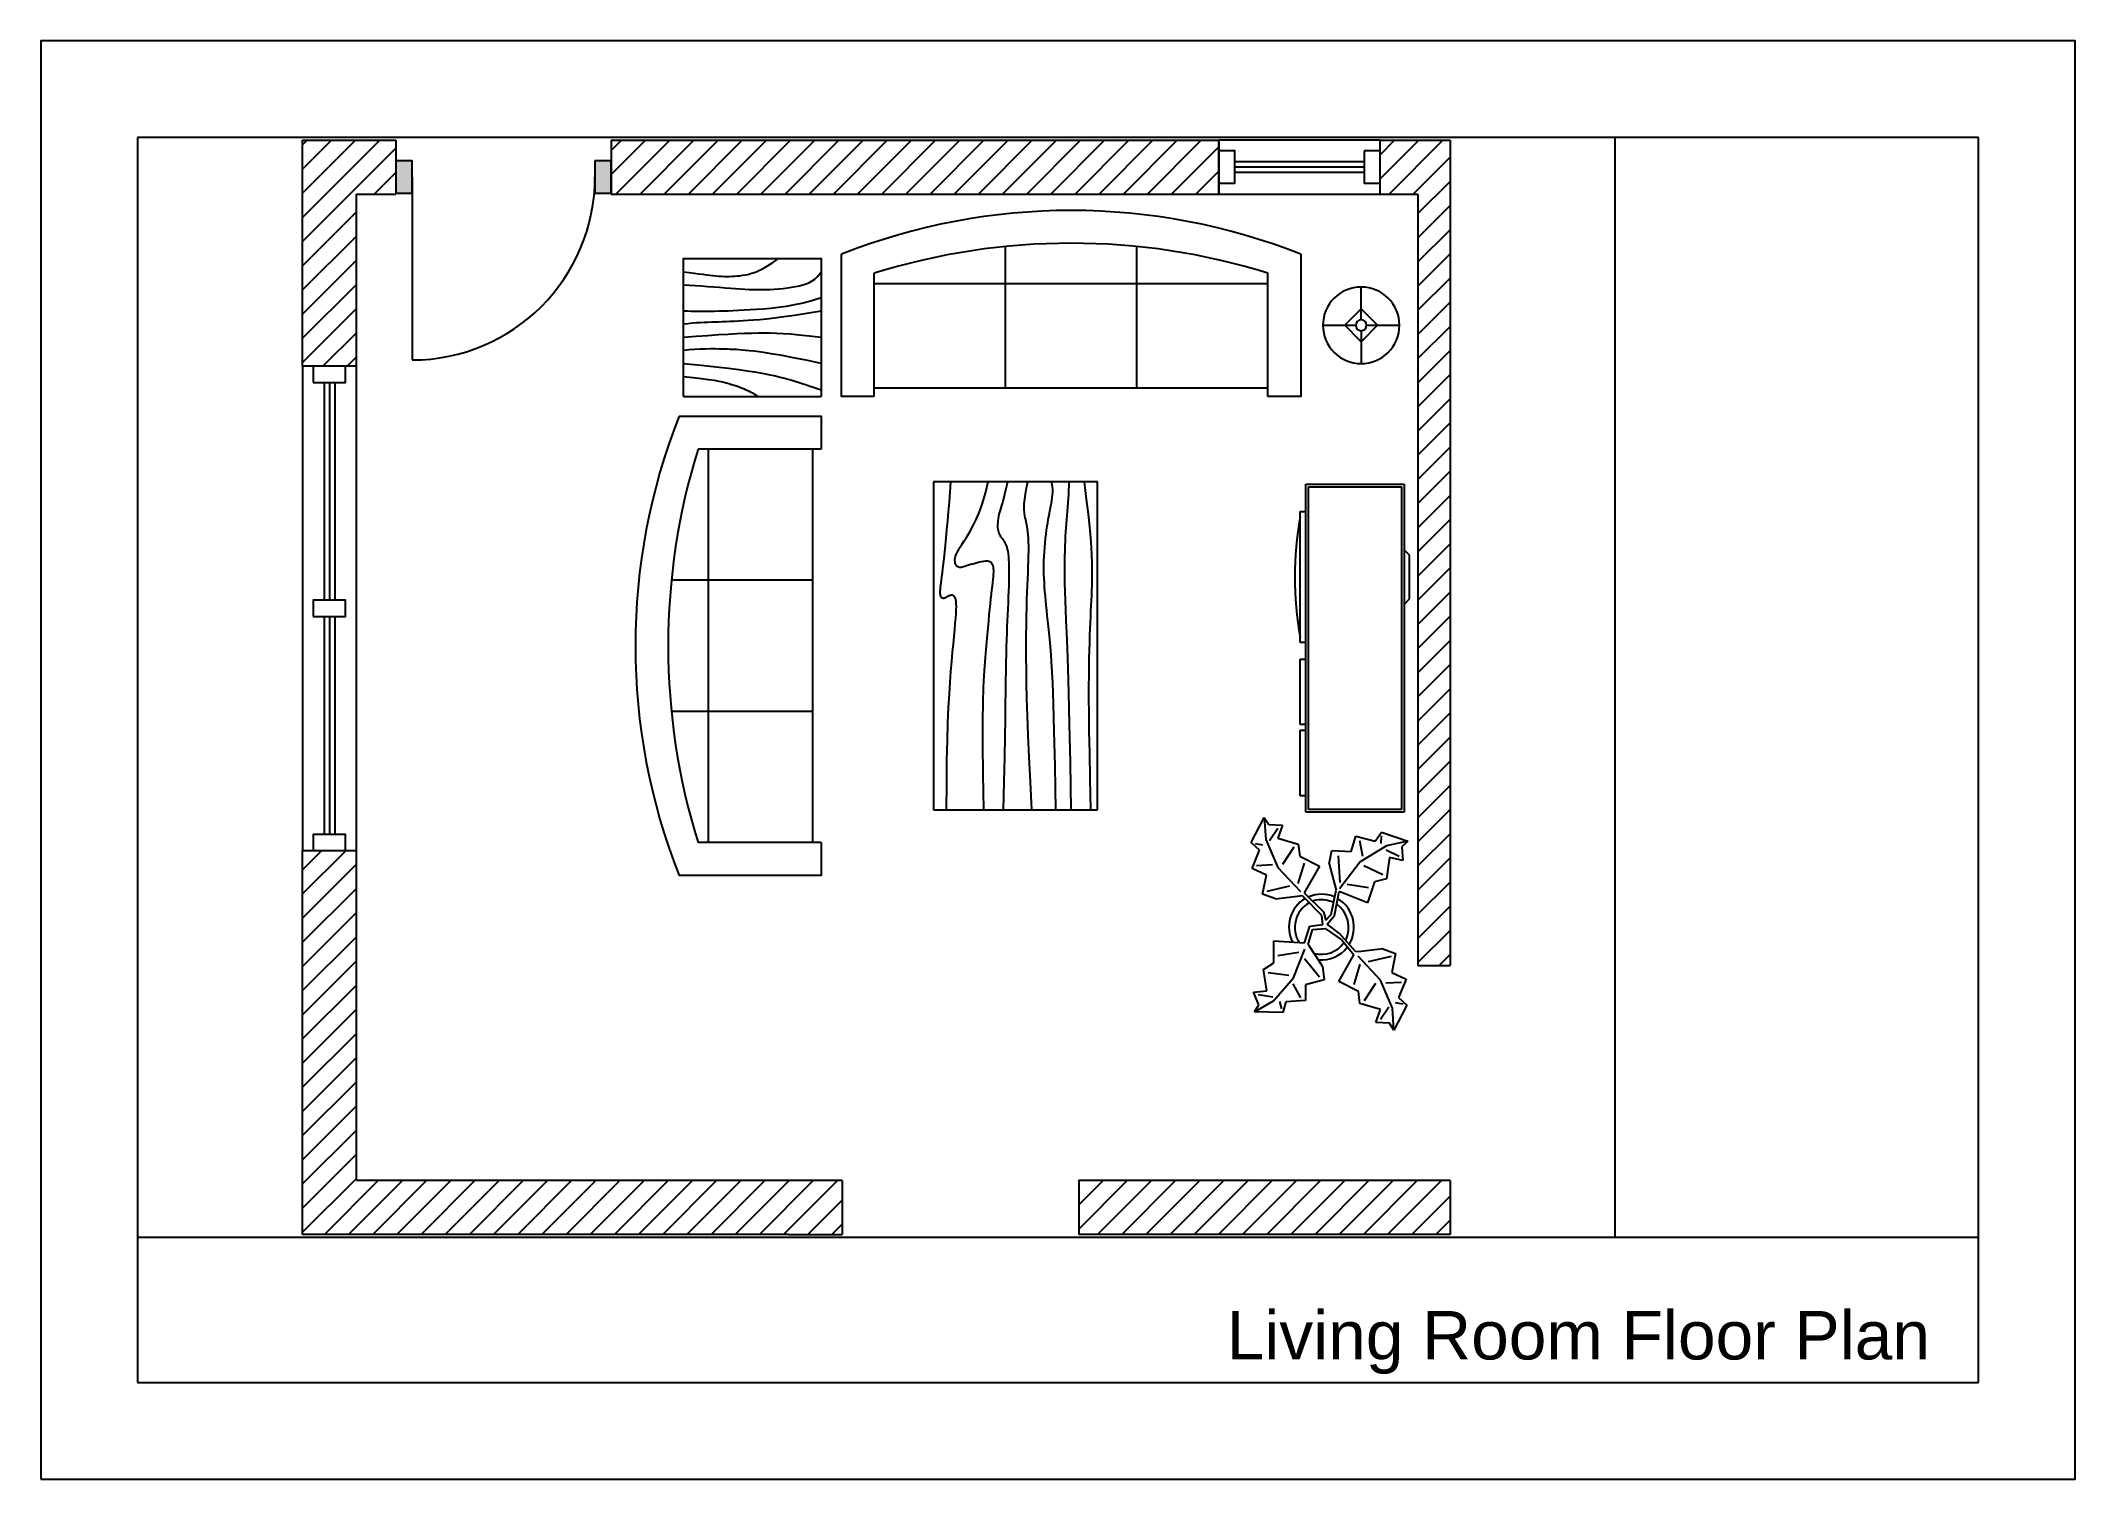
# Paper-space layout 'Furniture' of a CAD drawing. Header units: millimetres. Extents: x 0 to 420, y 0 to 297.
# The model-space entities are those that its viewports show. They can reach past a viewport. Long polylines and large blocks are cut down to what shows.
import ezdxf
from ezdxf.enums import TextEntityAlignment as Align

# ---------------------------------------------------------------- set-up
doc = ezdxf.new("R2010")
doc.units = ezdxf.units.MM
for name, color, linetype in [('DOORS', 130, 'Continuous'), ('FURNITURE', 35, 'Continuous'), ('HATCH', 10, 'Continuous'), ('TITLEBLOCK', 20, 'Continuous'), ('VIEWPORTS', 5, 'Continuous'), ('WALLS', 3, 'Continuous'), ('WINDOWS', 50, 'Continuous')]:
    doc.layers.add(name, color=color, linetype=linetype)
doc.styles.get("Standard").update_dxf_attribs({"font": 'arial.ttf'})

# ---------------------------------------------------------------- blocks, each defined once
blk = doc.blocks.new('Sofa - Roundback 7 ft.')
at = {"linetype": 'Continuous'}
for p, q in [((-12.00002, -32.4421), (-12.00003, -6.5971)), ((11.99997, -32.4421), (11.99998, -6.5971)), ((-36.000027, -34), (-36.000027, -11.4696)), ((-35.999844, -13.3819), (35.9998, -13.3819)), ((35.99998, -34), (35.99998, -11.4696)), ((-36.000027, -32.4421), (35.99998, -32.4421))]:
    blk.add_line(p, q, dxfattribs=at)
for points in [[(-36.000027, -34), (-42.000027, -34), (-42.000027, -8)], [(41.99998, -8), (41.99998, -34), (35.99998, -34)]]:
    blk.add_lwpolyline(points, dxfattribs=at)
for centre, radius, start, end in [((0, -114.25), 114.25, 68.43141, 111.5686), ((-0.00001, -127.1968), 121.1968, 72.72033, 107.2797)]:
    blk.add_arc(centre, radius, start, end, dxfattribs=at)
blk = doc.blocks.new('Entertainment Center')
at = {"linetype": 'Continuous'}
for p, q in [((-4, 0), (-5, -1)), ((4, 0), (-4, 0)), ((5, -1), (4, 0)), ((-17, -19), (-17, -1)), ((-17, -1), (43, -1)), ((-16.5, -18.5), (-16.5, -1.5)), ((-16.5, -1.5), (42.5, -1.5)), ((42.5, -1.5), (42.5, -18.5)), ((43, -1), (43, -19)), ((42.5, -18.5), (-16.5, -18.5)), ((43, -19), (-17, -19)), ((-12, -20), (-12, -19)), ((12, -20), (-12, -20)), ((12, -19), (12, -20)), ((15, -20), (15, -19)), ((27, -20), (15, -20)), ((27, -19), (27, -20)), ((28, -20), (28, -19)), ((40, -20), (28, -20)), ((40, -19), (40, -20))]:
    blk.add_line(p, q, dxfattribs=at)
blk.add_arc((0, 40), 61, 259.6111, 280.3889, dxfattribs=at)
blk = doc.blocks.new('Plant - Rubber or Philodendron')
at = {"linetype": 'Continuous'}
for p, q in [((-16.2005, 11.4774), (-13.9899, 8.1064)), ((-16.2005, 11.4774), (-14.8639, 10.7964)), ((-16.0159, 6.3329), (-16.2005, 11.4774)), ((-14.8639, 10.7964), (-12.6195, 11.8975)), ((-12.6195, 11.8975), (-12.1909, 9.4345)), ((4.6914, 8.8812), (5.3859, 11.2828)), ((5.3859, 11.2828), (8.8871, 10.7908)), ((8.8871, 10.7908), (9.9809, 13.4933)), ((9.9809, 13.4933), (13.3837, 12.301)), ((15.3859, 11.3055), (10.3916, 8.7942)), ((10.5828, 12.6946), (10.8893, 9.7953)), ((13.3837, 12.301), (14.68, 13.9039)), ((14.5816, 13.2037), (14.3848, 11.8033)), ((14.68, 13.9039), (19.3848, 11.8146)), ((19.3848, 11.8146), (15.3859, 11.3055)), ((19.3848, 11.8146), (18.1868, 10.9119)), ((-13.9899, 8.1064), (-9.5434, 4.7185)), ((-13.3174, 8.325), (-13.0735, 11.0065)), ((-12.1909, 9.4345), (-8.3829, 10.3)), ((-8.8369, 9.409), (-9.0894, 5.6095)), ((-8.3829, 10.3), (-7.0549, 8.501)), ((-7.0549, 8.501), (-3.0284, 8.6941)), ((-4.8529, 4.012), (-5.7184, 7.82)), ((-3.0284, 8.6941), (-3.0709, 3.1041)), ((4.6914, 8.8812), (5.5014, 4.4831)), ((5.9878, 10.4842), (7.1971, 6.3869)), ((10.3916, 8.7942), (6.2847, 4.4028)), ((14.2977, 6.1031), (10.9934, 7.9956)), ((15.7909, 9.1065), (14.8995, 5.3044)), ((15.2875, 10.6053), (17.5907, 9.2105)), ((18.1925, 8.4119), (15.7909, 9.1065)), ((18.1868, 10.9119), (18.1925, 8.4119)), ((-14.0069, 5.8704), (-16.0159, 6.3329)), ((-15.3434, 6.5514), (-13.9984, 6.9884)), ((-13.5868, 2.2894), (-14.0069, 5.8704)), ((-13.1329, 3.1804), (-10.6614, 4.727)), ((-9.5434, 4.7185), (-4.1917, 2.9888)), ((2.1141, 0.2298), (5.4346, 3.9146)), ((5.4346, 3.9146), (5.5014, 4.4831)), ((7.7005, 4.8881), (11.5025, 3.9967)), ((12.7005, 4.8994), (11.1089, 1.1958)), ((14.8995, 5.3044), (12.7005, 4.8994)), ((-10.6784, 2.491), (-13.5868, 2.2894)), ((-9.5858, -0.8715), (-10.6784, 2.491)), ((-9.1318, 0.0195), (-5.9793, 2.9025)), ((-7.1228, -0.443), (-3.5248, 2.2131)), ((-3.5248, 2.2131), (-3.3011, 2.4355)), ((-3.3011, 2.4355), (-0.5306, 1.7947)), ((-3.0709, 3.1041), (0.0797, 2.3163)), ((-0.5306, 1.7947), (-0.2255, -0.5527)), ((-0.5306, 1.7947), (-0.5306, 1.7947)), ((0.0797, 2.3163), (0.4866, -0.031)), ((0.4866, -0.031), (2.1141, 0.2298)), ((6.1032, 3.6844), (2.8262, -0.031)), ((11.1089, 1.1958), (6.1032, 3.6844)), ((-11.3237, -7.2629), (-9.7321, -3.5593)), ((-9.7321, -3.5593), (-4.7264, -6.0479)), ((-7.1228, -0.443), (-9.5858, -0.8715)), ((-2.019, -3.6148), (-4.7264, -6.0479)), ((-4.0579, -6.2781), (-0.9375, -3.1608)), ((-2.019, -3.6148), (-0.2255, -0.5527)), ((-0.9375, -3.1608), (0.5883, -0.8135)), ((0.5883, -0.8135), (2.2447, -2.0916)), ((2.8262, -0.031), (1.3003, -0.5527)), ((1.3003, -0.5527), (2.4193, -1.4655)), ((2.2447, -2.0916), (6.7108, -2.6626)), ((2.4193, -1.4655), (6.895, -2.1175)), ((4.943, -7.9659), (6.7108, -2.6626)), ((11.6605, -0.5413), (6.895, -2.1175)), ((12.3677, -6.1981), (7.219, -2.6772)), ((8.3544, -2.7453), (13.1973, -2.1704)), ((11.6605, -0.5413), (14.1354, -0.8948)), ((14.1354, -0.8948), (14.1354, -4.4304)), ((-13.5228, -7.6679), (-11.3237, -7.2629)), ((-6.3237, -7.2516), (-10.1257, -6.3602)), ((-9.0148, -11.1577), (-4.9047, -6.8122)), ((-4.1246, -6.8466), (-4.0579, -6.2781)), ((-3.3146, -11.2447), (-4.1246, -6.8466)), ((8.125, -4.0768), (7.7715, -7.9659)), ((10.2463, -10.4408), (11.6605, -6.9053)), ((15.5496, -10.7943), (12.3677, -6.1981)), ((16.2567, -5.8446), (13.4283, -6.5517)), ((14.1354, -4.4304), (16.9638, -5.1375)), ((16.9638, -5.1375), (16.2567, -8.673)), ((-16.8157, -10.7754), (-14.4141, -11.4699)), ((-16.8101, -13.2754), (-16.8157, -10.7754)), ((-14.4141, -11.4699), (-13.5228, -7.6679)), ((-14.0091, -13.669), (-9.0148, -11.1577)), ((-12.921, -8.4665), (-9.6166, -10.359)), ((-4.611, -12.8477), (-5.8203, -8.7504)), ((8.8321, -9.0266), (4.943, -7.9659)), ((9.5392, -11.1479), (8.8321, -9.0266)), ((13.4283, -11.5015), (9.5392, -11.1479)), ((14.8425, -10.7943), (13.7819, -13.2692)), ((16.6103, -14.6834), (15.5496, -10.7943)), ((17.3174, -9.7337), (15.9032, -9.7337)), ((16.2567, -8.673), (18.0245, -9.7337)), ((18.0245, -9.7337), (16.6103, -14.6834)), ((-18.008, -14.1781), (-16.8101, -13.2754)), ((-18.008, -14.1781), (-14.0091, -13.669)), ((-13.3032, -16.2674), (-18.008, -14.1781)), ((-13.9107, -12.9688), (-16.2139, -11.574)), ((-12.0069, -14.6645), (-13.3032, -16.2674)), ((-13.2048, -15.5672), (-13.008, -14.1668)), ((-8.6042, -15.8568), (-12.0069, -14.6645)), ((-9.206, -15.0581), (-9.5126, -12.1588)), ((-7.5103, -13.1543), (-8.6042, -15.8568)), ((-4.0092, -13.6463), (-7.5103, -13.1543)), ((-3.3146, -11.2447), (-4.0092, -13.6463)), ((13.0748, -13.9763), (13.4283, -11.5015)), ((15.5496, -13.6228), (13.0748, -13.9763)), ((16.6103, -14.6834), (15.5496, -13.6228))]:
    blk.add_line(p, q, dxfattribs=at)
for centre, radius, start, end in [((0, 0), 6.1275, 34.37569, 120.1028), ((-0.0601, -0.2075), 5.2461, 33.82192, 124.9414), ((0.0308, 0.1664), 6, 178.6147, 235.1169), ((0.0308, 0.1664), 5, 168.1647, 238.6725), ((-0.2664, 0.1682), 5.2775, 338.4094, 20.03007), ((-0.098, 0.1364), 6.1288, 341.2017, 26.09184), ((-0.0234, 0.3825), 6.1492, 242.5812, 331.2714), ((-0.1102, 0.4886), 5.2883, 247.3711, 327.472)]:
    blk.add_arc(centre, radius, start, end, dxfattribs=at)
blk = doc.blocks.new('Lamp - Table')
at = {"linetype": 'Continuous'}
for p, q in [((0, 7), (0, 1)), ((-1, 0), (-7, 0)), ((0, 3), (-3, 0)), ((-3, 0), (0, -3)), ((3, 0), (0, 3)), ((0, -3), (3, 0)), ((1, 0), (7, 0)), ((0, -1), (0, -7))]:
    blk.add_line(p, q, dxfattribs=at)
for radius in [7, 1]:
    blk.add_circle((0, 0), radius, dxfattribs=at)
blk = doc.blocks.new('Table - Rectangular Woodgrain 60 x 30 in.')
at = {"linetype": 'Continuous'}
for p, q in [((0, 0), (0, -30)), ((60, 0), (0, 0)), ((60, -30), (60, 0)), ((0, -30), (60, -30))]:
    blk.add_line(p, q, dxfattribs=at)
for points in [[(0, -2.4), (4.8155, -2.418), (9.0302, -2.4688), (12.709, -2.5477), (15.9167, -2.65), (18.7181, -2.7711), (21.1781, -2.9063), (23.3616, -3.0508), (25.3333, -3.2), (27.1477, -3.3495), (28.8172, -3.4958), (30.3437, -3.636), (31.7291, -3.7667), (32.9756, -3.8849), (34.0849, -3.9875), (35.059, -4.0714), (35.9, -4.1334), (36.6114, -4.1711), (37.2041, -4.1854), (37.6906, -4.1779), (38.0833, -4.15), (38.3948, -4.1034), (38.6375, -4.0396), (38.8239, -3.9602), (38.9666, -3.8667), (39.0764, -3.7608), (39.1573, -3.6448), (39.2116, -3.521), (39.2416, -3.3917), (39.2498, -3.2593), (39.2385, -3.1261), (39.21, -2.9944), (39.1666, -2.8667), (39.111, -2.7447), (39.0468, -2.6281), (38.978, -2.5163), (38.9083, -2.4083), (38.8418, -2.3035), (38.7823, -2.201), (38.7337, -2.1001), (38.7, -2), (38.6844, -1.9003), (38.6875, -1.8021), (38.7094, -1.707), (38.75, -1.6167), (38.8094, -1.5326), (38.8875, -1.4563), (38.9844, -1.3893), (39.1, -1.3333), (39.2351, -1.2896), (39.3937, -1.2583), (39.5804, -1.2396), (39.8, -1.2333), (40.057, -1.2396), (40.3562, -1.2583), (40.7023, -1.2896), (41.1, -1.3333), (41.5547, -1.3895), (42.0755, -1.4573), (42.6721, -1.5361), (43.3542, -1.625), (44.1316, -1.7233), (45.014, -1.8302), (46.0114, -1.9449), (47.1333, -2.0667), (48.3862, -2.1947), (49.7625, -2.3281), (51.2513, -2.4663), (52.8416, -2.6083), (54.5226, -2.7535), (56.2833, -2.9011), (58.1127, -3.0501), (60, -3.2)], [(0, -9.2), (6.5759, -9.0858), (11.9385, -9.0365), (16.2527, -9.0418), (19.6833, -9.0917), (22.3952, -9.1759), (24.5531, -9.2844), (26.322, -9.4069), (27.8666, -9.5333), (29.3241, -9.6553), (30.7203, -9.7719), (32.0532, -9.8837), (33.3208, -9.9917), (34.5213, -10.0965), (35.6526, -10.199), (36.7128, -10.2999), (37.7, -10.4), (38.6129, -10.4996), (39.4531, -10.5969), (40.223, -10.6895), (40.925, -10.775), (41.5613, -10.8512), (42.1344, -10.9156), (42.6465, -10.966), (43.1, -11), (43.4976, -11.0158), (43.8437, -11.0136), (44.143, -10.9942), (44.4, -10.9583), (44.6195, -10.9069), (44.8062, -10.8406), (44.9648, -10.7603), (45.1, -10.6667), (45.2155, -10.5598), (45.3114, -10.4365), (45.3871, -10.2929), (45.4416, -10.125), (45.4743, -9.929), (45.4844, -9.7011), (45.4709, -9.4371), (45.4333, -9.1333), (45.3716, -8.7883), (45.2896, -8.4104), (45.1919, -8.0107), (45.0833, -7.6), (44.9685, -7.1893), (44.8521, -6.7896), (44.7388, -6.4117), (44.6333, -6.0667), (44.54, -5.7628), (44.4614, -5.4979), (44.4001, -5.2675), (44.3583, -5.0667), (44.3384, -4.8909), (44.3427, -4.7354), (44.3736, -4.5956), (44.4333, -4.4667), (44.5236, -4.3453), (44.6427, -4.2333), (44.7884, -4.1339), (44.9583, -4.05), (45.1501, -3.9849), (45.3614, -3.9417), (45.59, -3.9234), (45.8333, -3.9333), (46.0915, -3.9749), (46.3734, -4.0531), (46.6906, -4.1736), (47.0542, -4.3417), (47.4756, -4.5629), (47.9661, -4.8427), (48.5372, -5.1866), (49.2, -5.6), (49.9676, -6.0844), (50.8594, -6.625), (51.8965, -7.2031), (53.1, -7.8), (54.491, -8.3969), (56.0906, -8.975), (57.9199, -9.5156), (60, -10)], [(0, -12.8), (5.1847, -12.9322), (9.6213, -13.0323), (13.3963, -13.1059), (16.5958, -13.1583), (19.3063, -13.1952), (21.614, -13.2219), (23.6054, -13.2439), (25.3666, -13.2667), (26.9728, -13.2947), (28.4531, -13.3281), (29.8256, -13.3663), (31.1083, -13.4083), (32.3191, -13.4535), (33.476, -13.501), (34.597, -13.5501), (35.7, -13.6), (36.7984, -13.6497), (37.8875, -13.6979), (38.9578, -13.743), (40, -13.7833), (41.0047, -13.8174), (41.9625, -13.8438), (42.864, -13.8607), (43.7, -13.8667), (44.4631, -13.8604), (45.1552, -13.8417), (45.7801, -13.8104), (46.3416, -13.7667), (46.8439, -13.7104), (47.2906, -13.6417), (47.6858, -13.5604), (48.0333, -13.4667), (48.3375, -13.3608), (48.6042, -13.2448), (48.8396, -13.121), (49.05, -12.9917), (49.2417, -12.8593), (49.4208, -12.7261), (49.5937, -12.5944), (49.7667, -12.4667), (49.9452, -12.3451), (50.1323, -12.2313), (50.3303, -12.1268), (50.5416, -12.0333), (50.7686, -11.9524), (51.0135, -11.8854), (51.2788, -11.8341), (51.5666, -11.8), (51.8785, -11.7843), (52.2116, -11.7865), (52.562, -11.8059), (52.926, -11.8417), (53.2998, -11.8931), (53.6795, -11.9594), (54.0614, -12.0397), (54.4416, -12.1333), (54.8223, -12.2401), (55.2293, -12.3625), (55.6942, -12.5037), (56.2489, -12.6667), (56.9251, -12.8547), (57.7545, -13.0708), (58.7689, -13.3182), (60, -13.6)], [(0, -18), (5.124, -17.7273), (9.6609, -17.5057), (13.6705, -17.3303), (17.2125, -17.1958), (20.3467, -17.0973), (23.1328, -17.0297), (25.6307, -16.9878), (27.9, -16.9667), (29.9928, -16.9617), (31.9302, -16.9703), (33.7254, -16.9907), (35.3917, -17.0208), (36.9423, -17.0588), (38.3906, -17.1026), (39.7499, -17.1503), (41.0333, -17.2), (42.2519, -17.2496), (43.4073, -17.2969), (44.4986, -17.3395), (45.525, -17.375), (46.4858, -17.4012), (47.3802, -17.4156), (48.2074, -17.416), (48.9667, -17.4), (49.6583, -17.3662), (50.2872, -17.3167), (50.8595, -17.2547), (51.3812, -17.1833), (51.8584, -17.1057), (52.2971, -17.025), (52.7034, -16.9443), (53.0833, -16.8667), (53.443, -16.7951), (53.789, -16.7313), (54.128, -16.6768), (54.4666, -16.6334), (54.8115, -16.6024), (55.1693, -16.5854), (55.5465, -16.5841), (55.95, -16.6), (56.3828, -16.6337), (56.8346, -16.6823), (57.2915, -16.7418), (57.7396, -16.8084), (58.165, -16.878), (58.5539, -16.9469), (58.8924, -17.0111), (59.1666, -17.0667), (59.3679, -17.1107), (59.5078, -17.1438), (59.6032, -17.1675), (59.6708, -17.1833), (59.7275, -17.193), (59.7901, -17.1979), (59.8753, -17.1998), (60, -17.2)], [(0, -22.4), (8.0098, -22.2501), (14.4094, -22.1011), (19.4168, -21.9535), (23.25, -21.8083), (26.1269, -21.6663), (28.2656, -21.5281), (29.884, -21.3947), (31.2, -21.2667), (32.3967, -21.1448), (33.5172, -21.0292), (34.5697, -20.9198), (35.5625, -20.8167), (36.5037, -20.7198), (37.4015, -20.6292), (38.2642, -20.5448), (39.1, -20.4667), (39.9164, -20.3951), (40.7187, -20.3313), (41.5117, -20.2768), (42.3, -20.2333), (43.0883, -20.2024), (43.8812, -20.1854), (44.6836, -20.1841), (45.5, -20.2), (46.3328, -20.234), (47.1747, -20.2844), (48.0163, -20.3488), (48.8479, -20.425), (49.66, -20.5106), (50.4429, -20.6031), (51.1872, -20.7004), (51.8833, -20.8), (52.5246, -20.8999), (53.1166, -20.9995), (53.6681, -21.0983), (54.1875, -21.1958), (54.6834, -21.2919), (55.1646, -21.3859), (55.6394, -21.4777), (56.1167, -21.5667), (56.6028, -21.6515), (57.0961, -21.7266), (57.5929, -21.7852), (58.0896, -21.8208), (58.5823, -21.8268), (59.0674, -21.7964), (59.5412, -21.723), (60, -21.6)], [(0, -25.2), (8.6355, -25.0504), (15.7026, -24.9031), (21.4049, -24.7606), (25.9458, -24.625), (29.529, -24.4988), (32.3578, -24.3844), (34.6359, -24.284), (36.5667, -24.2), (38.3213, -24.1341), (39.9417, -24.0854), (41.437, -24.0523), (42.8167, -24.0333), (44.0901, -24.0268), (45.2667, -24.0313), (46.3557, -24.0451), (47.3667, -24.0667), (48.309, -24.0947), (49.1928, -24.1287), (50.0284, -24.168), (50.826, -24.2125), (51.5959, -24.2617), (52.3483, -24.3151), (53.0935, -24.3725), (53.8417, -24.4334), (54.6009, -24.497), (55.3699, -24.561), (56.1454, -24.6226), (56.9239, -24.6792), (57.7021, -24.7279), (58.4764, -24.7662), (59.2435, -24.7911), (60, -24.8)], [(0, -28.8), (5.6867, -28.6681), (10.45, -28.5698), (14.407, -28.5012), (17.675, -28.4584), (20.3711, -28.4374), (22.6125, -28.4344), (24.5164, -28.4455), (26.2, -28.4667), (27.762, -28.4947), (29.2276, -28.5281), (30.6033, -28.5663), (31.8958, -28.6084), (33.1118, -28.6535), (34.2578, -28.7011), (35.3405, -28.7501), (36.3666, -28.8), (37.3443, -28.8497), (38.288, -28.8974), (39.2137, -28.9412), (40.1375, -28.9792), (41.0753, -29.0093), (42.0432, -29.0297), (43.0572, -29.0384), (44.1333, -29.0333), (45.2936, -29.0114), (46.5843, -28.9641), (48.0579, -28.8816), (49.7666, -28.7542), (51.7629, -28.5721), (54.0989, -28.3255), (56.8272, -28.0048), (60, -27.6)]]:
    blk.add_lwpolyline(points, dxfattribs=at)
blk = doc.blocks.new('Table - Square Woodgrain 42 x 42 in.')
at = {"linetype": 'Continuous'}
blk.add_line((0, -42), (42, -42), dxfattribs=at)
for points in [[(0, -4), (1.704, -4.2172), (3.2358, -4.4188), (4.615, -4.604), (5.8615, -4.7721), (6.9951, -4.9224), (8.0357, -5.0541), (9.0031, -5.1667), (9.9171, -5.2594), (10.7951, -5.3316), (11.6445, -5.3836), (12.4702, -5.4157), (13.277, -5.4283), (14.0698, -5.4217), (14.8535, -5.3964), (15.6331, -5.3526), (16.4133, -5.2908), (17.1986, -5.2103), (17.9913, -5.1062), (18.793, -4.9727), (19.6056, -4.8038), (20.4307, -4.5937), (21.2701, -4.3365), (22.1256, -4.0262), (22.9989, -3.6571), (23.888, -3.2272), (24.7756, -2.7516), (25.6408, -2.2491), (26.4624, -1.7387), (27.2195, -1.2395), (27.891, -0.7703), (28.456, -0.3501), (28.8934, 0.002)], [(0, -42), (0, 0), (42, 0), (42, -42)], [(0, -8), (1.8203, -8.1001), (3.6741, -8.2149), (5.5411, -8.3408), (7.4011, -8.4741), (9.2339, -8.6112), (11.0193, -8.7484), (12.7371, -8.8821), (14.3671, -9.0086), (15.8954, -9.1246), (17.3337, -9.2278), (18.6997, -9.3159), (20.0116, -9.387), (21.2871, -9.4389), (22.5442, -9.4696), (23.8008, -9.477), (25.0749, -9.459), (26.3791, -9.4137), (27.7049, -9.3403), (29.0383, -9.2382), (30.3655, -9.1068), (31.6728, -8.9455), (32.9461, -8.7535), (34.1717, -8.5304), (35.3358, -8.2756), (36.4268, -7.9863), (37.443, -7.6521), (38.3849, -7.2603), (39.253, -6.7986), (40.048, -6.2542), (40.7705, -5.6147), (41.421, -4.8674), (42, -4)], [(42, -12), (39.1784, -12.8621), (36.4519, -13.5654), (33.8246, -14.1294), (31.3004, -14.5731), (28.8832, -14.9161), (26.577, -15.1775), (24.3858, -15.3768), (22.3136, -15.5332), (20.3622, -15.6632), (18.5254, -15.7718), (16.7947, -15.8612), (15.1618, -15.9338), (13.6183, -15.9916), (12.1558, -16.0369), (10.7659, -16.0718), (9.4403, -16.0987), (8.1703, -16.1191), (6.9461, -16.1325), (5.7577, -16.1377), (4.595, -16.1335), (3.4479, -16.1188), (2.3064, -16.0924), (1.1604, -16.0532), (0, -16)], [(42, -16), (37.6529, -16.7365), (33.8802, -17.329), (30.6179, -17.7961), (27.8015, -18.1561), (25.3668, -18.4275), (23.2497, -18.6288), (21.3859, -18.7785), (19.7111, -18.8949), (18.1693, -18.9939), (16.7375, -19.0795), (15.401, -19.1534), (14.1449, -19.217), (12.9544, -19.2717), (11.8148, -19.3191), (10.7113, -19.3606), (9.6291, -19.3976), (8.5534, -19.4323), (7.47, -19.4689), (6.3643, -19.5122), (5.222, -19.5672), (4.0288, -19.6386), (2.7703, -19.7313), (1.4321, -19.8501), (0, -20)], [(0, -24), (3.9243, -23.6805), (7.4766, -23.4138), (10.6891, -23.1954), (13.5943, -23.0205), (16.2247, -22.8847), (18.6125, -22.7832), (20.7903, -22.7116), (22.7903, -22.6651), (24.6563, -22.642), (26.4764, -22.6507), (28.35, -22.7024), (30.3766, -22.8084), (32.6555, -22.98), (35.2861, -23.2283), (38.3678, -23.5645), (42, -24)], [(42, -32), (37.392, -31.017), (33.4585, -30.2231), (30.1291, -29.5949), (27.3334, -29.109), (25.0009, -28.742), (23.0612, -28.4707), (21.4439, -28.2716), (20.0786, -28.1215), (18.8998, -28.0002), (17.8609, -27.9014), (16.9206, -27.8219), (16.0371, -27.7588), (15.1691, -27.709), (14.2748, -27.6693), (13.3128, -27.6368), (12.2415, -27.6083), (11.0295, -27.5824), (9.6867, -27.5643), (8.233, -27.5608), (6.6884, -27.5787), (5.0728, -27.6248), (3.4062, -27.7058), (1.7086, -27.8286), (0, -28)], [(0, -32), (5.4026, -32.5358), (9.9494, -33.019), (13.7424, -33.4553), (16.8834, -33.8505), (19.4743, -34.2106), (21.6171, -34.5413), (23.4136, -34.8486), (24.9657, -35.1382), (26.3614, -35.4156), (27.6332, -35.6841), (28.7995, -35.9467), (29.8788, -36.2064), (30.8897, -36.4661), (31.8507, -36.7288), (32.7802, -36.9973), (33.6968, -37.2747), (34.6175, -37.5635), (35.5531, -37.8651), (36.5128, -38.1805), (37.506, -38.5108), (38.5421, -38.8568), (39.6302, -39.2197), (40.7797, -39.6004), (42, -40)], [(0, -36), (3.0098, -36.2857), (5.5354, -36.5643), (7.6368, -36.8359), (9.374, -37.1009), (10.807, -37.3597), (11.9957, -37.6126), (13.0002, -37.8599), (13.8804, -38.102), (14.6874, -38.3393), (15.4365, -38.5729), (16.1338, -38.8041), (16.7858, -39.0341), (17.3987, -39.264), (17.9787, -39.4952), (18.5322, -39.7288), (19.0655, -39.9662), (19.5832, -40.2081), (20.0842, -40.4544), (20.5657, -40.7046), (21.0249, -40.9581), (21.459, -41.2144), (21.8653, -41.4731), (22.2409, -41.7335), (22.5831, -41.9951)]]:
    blk.add_lwpolyline(points, dxfattribs=at)

msp = doc.modelspace()

# ---------------------------------------------------------------- hatches: boundary and pattern name
at = {"layer": 'HATCH'}
h = msp.add_hatch(dxfattribs=at)
h.set_pattern_fill('ANSI31', color=256, scale=25)
h.paths.add_polyline_path([(4102.8, 7058.8), (3669.2, 7058.8), (3669.2, 6008.8), (3919.2, 6008.8), (3919.2, 6808.8), (4102.8, 6808.8)])
h.paths.add_polyline_path([(3919.2, 3758.8), (3669.2, 3758.8), (3669.2, 1974.8), (5925.4, 1974.8), (6175.4, 1974.8), (6175.4, 2224.8), (3919.2, 2224.8)])
h.paths.add_polyline_path([(9000.4, 2224.8), (7275.4, 2224.8), (7275.4, 1974.8), (9000.4, 1974.8)])
h.paths.add_polyline_path([(9000.4, 6808.8), (9000.4, 7058.8), (8675.4, 7058.8), (8675.4, 6808.8), (8850.4, 6808.8), (8850.4, 3224.8), (9000.4, 3224.8)])
h.paths.add_polyline_path([(7925.4, 7058.8), (5102.8, 7058.8), (5102.8, 6808.8), (7925.4, 6808.8)])
h = msp.add_hatch(color=256, dxfattribs=at)
h.dxf.hatch_style = 1
h.paths.add_polyline_path([(5102.8, 6812.8), (5102.8, 6962.8), (5027.8, 6962.8), (5027.8, 6812.8)])
h.paths.add_polyline_path([(4177.8, 6812.8), (4177.8, 6962.8), (4102.8, 6962.8), (4102.8, 6812.8)])

# ---------------------------------------------------------------- linework, layer by layer
at = {"layer": 'DOORS'}
msp.add_line((4177.8, 6887.8), (4177.8, 6037.8), dxfattribs=at)
for points in [[(4102.8, 6962.8), (4102.8, 6812.8), (4177.8, 6812.8), (4177.8, 6962.8)], [(5027.8, 6962.8), (5027.8, 6812.8), (5102.8, 6812.8), (5102.8, 6962.8)]]:
    msp.add_lwpolyline(points, close=True, dxfattribs=at)
msp.add_arc((4177.8, 6887.8), 850, 270, 0, dxfattribs=at)
at = {"layer": 'HATCH'}
for p, q in [((9000.4, 7058.8), (9000.4, 6808.8)), ((9000.4, 2224.8), (9000.4, 1974.8)), ((5925.4, 1974.8), (6175.4, 1974.8))]:
    msp.add_line(p, q, dxfattribs=at)
at = {"layer": 'WALLS'}
for p, q in [((3669.2, 7058.8), (4102.8, 7058.8)), ((3669.2, 6008.8), (3669.2, 7058.8)), ((4102.8, 7058.8), (4102.8, 6808.8)), ((5102.8, 7058.8), (5102.8, 6808.8)), ((5102.8, 7058.8), (7925.4, 7058.8)), ((7925.4, 6808.8), (7925.4, 7058.8)), ((8675.4, 6808.8), (8675.4, 7058.8)), ((8675.4, 7058.8), (9000.4, 7058.8)), ((3919.2, 6808.8), (4102.8, 6808.8)), ((3919.2, 6008.8), (3919.2, 6808.8)), ((5102.8, 6808.8), (7925.4, 6808.8)), ((8675.4, 6808.8), (8850.4, 6808.8)), ((8850.4, 6808.8), (8850.4, 3224.8)), ((9000.4, 6808.8), (9000.4, 3224.8)), ((3919.2, 6008.8), (3669.2, 6008.8)), ((3669.2, 1974.8), (3669.2, 3758.8)), ((3669.2, 3758.8), (3919.2, 3758.8)), ((3919.2, 2224.8), (3919.2, 3758.8)), ((8850.4, 3224.8), (9000.4, 3224.8)), ((6175.4, 2224.8), (3919.2, 2224.8)), ((6175.4, 2224.8), (6175.4, 1974.8)), ((9000.4, 2224.8), (7275.4, 2224.8)), ((7275.4, 2224.8), (7275.4, 2224.8)), ((7275.4, 2224.8), (7275.4, 1974.8)), ((5925.4, 1974.8), (3669.2, 1974.8)), ((9000.4, 1974.8), (7275.4, 1974.8))]:
    msp.add_line(p, q, dxfattribs=at)
at = {"layer": 'WINDOWS'}
for p, q in [((8600.4, 6958.8), (8000.4, 6958.8)), ((8600.4, 6933.8), (8000.4, 6933.8)), ((8600.4, 6908.8), (8000.4, 6908.8)), ((3769.2, 5933.8), (3769.2, 4921.3)), ((3794.2, 5933.8), (3794.2, 4921.3)), ((3819.2, 5933.8), (3819.2, 4921.3)), ((3769.2, 4846.3), (3769.2, 3833.8)), ((3794.2, 4846.3), (3794.2, 3833.8)), ((3819.2, 4846.3), (3819.2, 3833.8))]:
    msp.add_line(p, q, dxfattribs=at)
for points in [[(7925.4, 7058.8), (7925.4, 6808.8), (8675.4, 6808.8), (8675.4, 7058.8)], [(7925.4, 7008.8), (7925.4, 6858.8), (8000.4, 6858.8), (8000.4, 7008.8)], [(8600.4, 7008.8), (8600.4, 6858.8), (8675.4, 6858.8), (8675.4, 7008.8)], [(3669.2, 3758.8), (3919.2, 3758.8), (3919.2, 6008.8), (3669.2, 6008.8)], [(3719.2, 5933.8), (3869.2, 5933.8), (3869.2, 6008.8), (3719.2, 6008.8)], [(3719.2, 4846.3), (3869.2, 4846.3), (3869.2, 4921.3), (3719.2, 4921.3)], [(3719.2, 3758.8), (3869.2, 3758.8), (3869.2, 3833.8), (3719.2, 3833.8)]]:
    msp.add_lwpolyline(points, close=True, dxfattribs=at)

# ---------------------------------------------------------------- block references
at = {"layer": 'FURNITURE'}
for name, p, xscale, yscale, zscale in [('Sofa - Roundback 7 ft.', (7239.9, 6732.4), 25.4, 25.4, 25.4), ('Table - Square Woodgrain 42 x 42 in.', (5438.7, 6508.9), 15.24, 15.24, 15.24)]:
    msp.add_blockref(name, p, dxfattribs=dict(at, xscale=xscale, yscale=yscale, zscale=zscale))
at = {"layer": 'FURNITURE', "yscale": 25.4, "zscale": 25.4}
for name, p, xscale, rotation in [('Lamp - Table', (8587.3, 6199), -25.4, 90), ('Sofa - Roundback 7 ft.', (5215.2, 4709.6), 25.4, 89.99999999999999), ('Table - Rectangular Woodgrain 60 x 30 in.', (6600.3, 3947.6), 25.4, 89.99999999999999), ('Entertainment Center', (8812.3, 5029.3), 25.4, 270), ('Plant - Rubber or Philodendron', (8407.2, 3402.3), 25.4, 86.60228953134802)]:
    msp.add_blockref(name, p, dxfattribs=dict(at, xscale=xscale, rotation=rotation))

psp = doc.layouts.new('Furniture')

# ---------------------------------------------------------------- linework, layer by layer
at = {"layer": 'TITLEBLOCK'}
for p, q in [((400, 277), (20, 277)), ((20, 277), (20, 20)), ((325, 50), (325, 277)), ((400, 20), (400, 277)), ((20, 50), (400, 50)), ((20, 20), (400, 20))]:
    psp.add_line(p, q, dxfattribs=at)
psp.add_lwpolyline([(0, 0), (420, 0), (420, 297), (0, 297)], close=True, dxfattribs=at)

# ---------------------------------------------------------------- texts
psp.add_text('Living Room Floor Plan', height=10, dxfattribs=at).set_placement((390, 24.74), align=Align.RIGHT)

# ---------------------------------------------------------------- viewports
at = {"layer": 'VIEWPORTS', "view_target_point": (6334.82, 4516.79)}
psp.add_viewport(center=(172.5, 163.5), size=(305, 227), view_center_point=(0, 0), view_height=5108.6979, dxfattribs=at)

doc.saveas('drawing.dxf')
